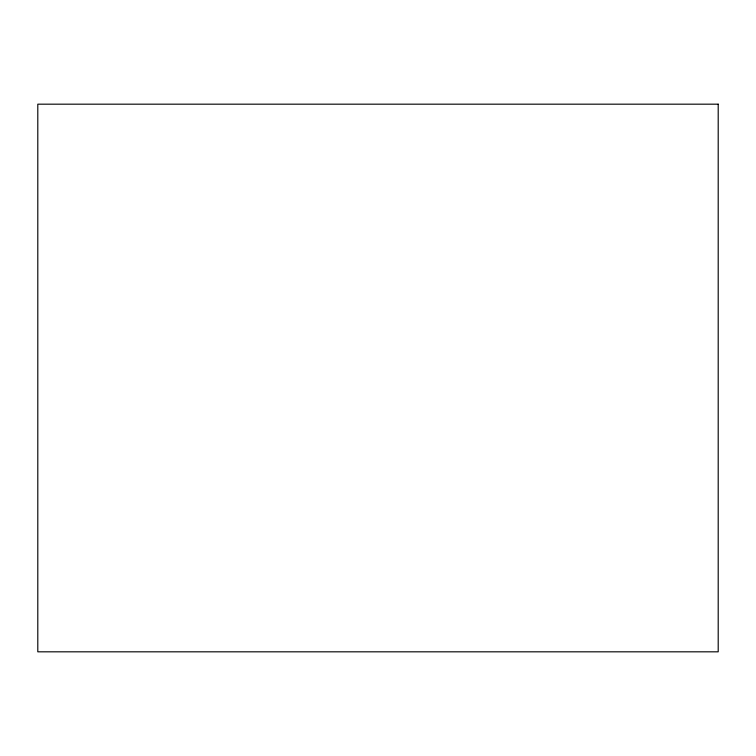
<?xml version="1.0" encoding="UTF-8"?>
<svg xmlns="http://www.w3.org/2000/svg" width="756" height="756" viewBox="0 0 756 756"><rect width="100%" height="100%" fill="white"/><g stroke="black" fill="none" stroke-linecap="round" stroke-linejoin="round"><path stroke-width="1.13" d="M718.2 104.177L37.8 104.177L37.8 651.823L718.2 651.823L718.2 104.177"/></g></svg>
